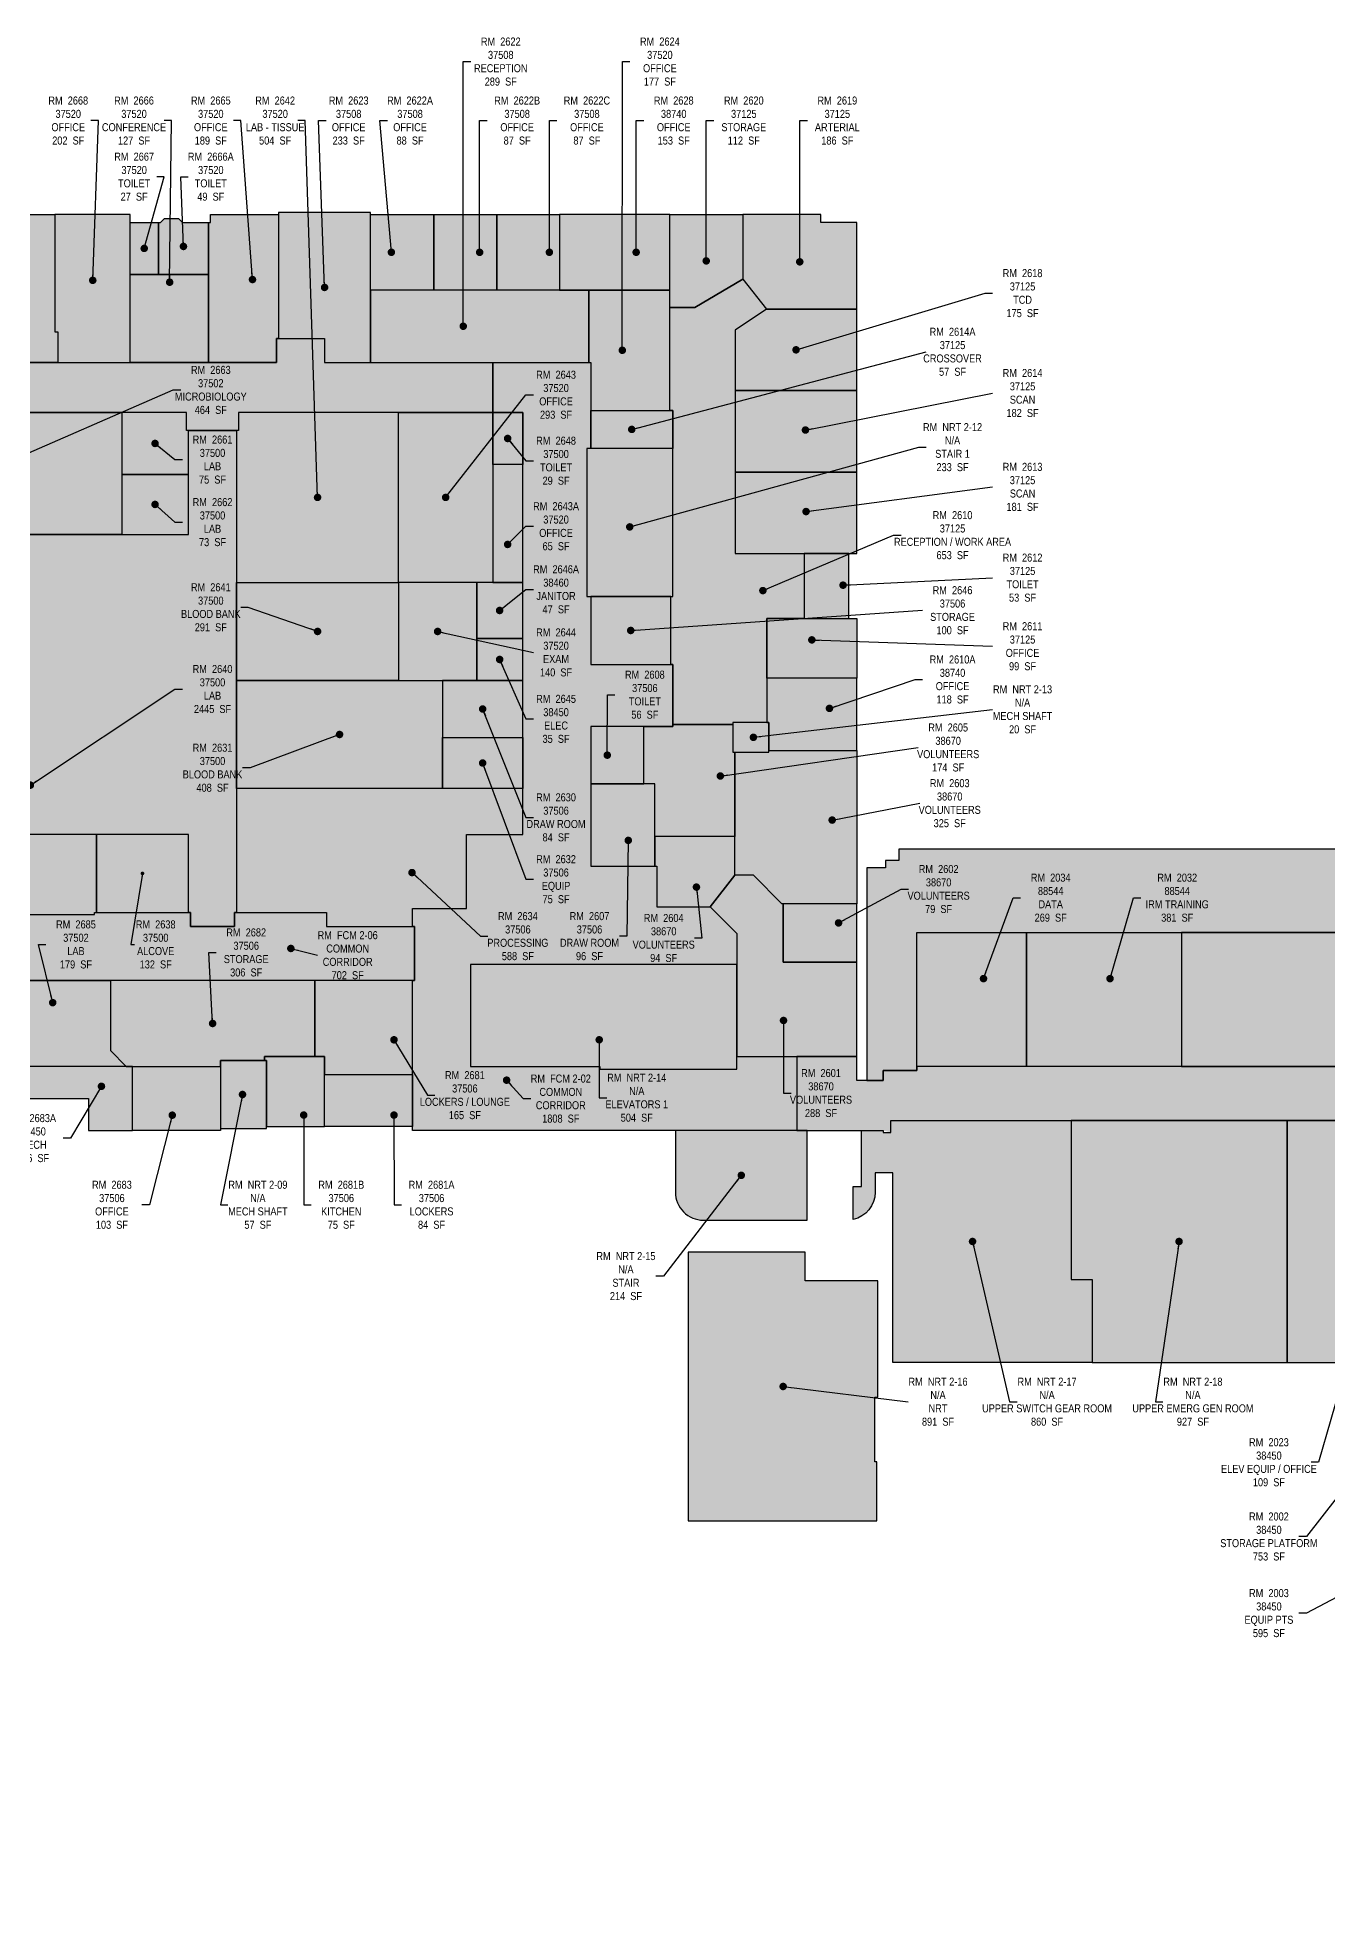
# Model space of a CAD drawing. Header units: inches. Extents: x 289 to 7656, y 1439 to 4830.
# Drawn here: x 2324 to 4419, y 1717 to 4759 of the extents above; entities that cross this region are included whole.
import ezdxf

# ---------------------------------------------------------------- set-up
doc = ezdxf.new("R2010")
doc.units = ezdxf.units.IN
doc.header["$MEASUREMENT"] = 0
for name, color, linetype in [('0-LABEL', 3, 'Continuous'), ('1-NRT', 200, 'Continuous'), ('1-NRT-PTN', 253, 'Continuous'), ('3-FCM', 190, 'Continuous'), ('3-FCM-PTN', 9, 'Continuous'), ('4-OCC', 6, 'Continuous'), ('4-OCC-PTN', 95, 'Continuous')]:
    doc.layers.add(name, color=color, linetype=linetype)
doc.styles.add('ArialN', font='ARIALN.TTF')
doc.dimstyles.new('AB-195', dxfattribs={"dimscale": 195, "dimtxt": 0.070312, "dimasz": 0.0625, "dimexe": 0.0625, "dimexo": 0.125, "dimgap": 0.25, "dimtad": 0, "dimdec": 4, "dimrnd": 0.0625, "dimzin": 0, "dimdsep": 46, "dimlunit": 4, "dimtxsty": 'ArialN', "dimblk": 'ARCHTICK', "dimcen": 0.0625, "dimclrd": 256, "dimclre": 256, "dimclrt": 256, "dimadec": 0, "dimazin": 0, "dimtfac": 1, "dimtdec": 4, "dimtofl": 0, "dimtmove": 2, "dimatfit": 3, "dimldrblk": 'DOT', "dimfxl": 0, "dimfrac": 2, "dimtolj": 1, "dimtzin": 0, "dimlwd": -1, "dimlwe": -1, "dimarcsym": 0})

# ---------------------------------------------------------------- blocks, each defined once
blk = doc.blocks.new('_ArchTick')
at = {"const_width": 0.15}
blk.add_lwpolyline([(-0.5, -0.5), (0.5, 0.5)], dxfattribs=at)
blk = doc.blocks.new('_Dot')
at = {"lineweight": -2}
blk.add_line((-0.5, 0), (-1, 0), dxfattribs=at)
at = {"const_width": 0.5}
blk.add_lwpolyline([(-0.25, 0, 1), (0.25, 0, 1)], format="xyb", close=True, dxfattribs=at)

msp = doc.modelspace()

# ---------------------------------------------------------------- hatches: boundary and pattern name
at = {"layer": '1-NRT-PTN'}
for points in [[(6638.3, 4072), (6638.3, 4328.7), (7242.8, 4328.7), (7242.8, 4072), (7480, 4072), (7480, 4410), (7610, 4410, 0.414203), (7655.5, 4455.5), (7655.5, 4634.2, 1.066903), (7555.2, 4627.7), (7480, 4627.7), (7480, 4683), (4646, 4683), (4646, 4627.7), (4570.8, 4627.7, 1.06688), (4470.5, 4634.3), (4470.5, 4455.5, 0.414214), (4516, 4410), (4646, 4410), (4646, 4325.5), (4954.8, 4325.5), (5565.8, 4325.5), (5565.8, 4124), (5487.8, 4124), (5487.8, 4072), (4954.8, 4072), (4954.8, 4325.5), (4646, 4325.5), (4646, 3431.7), (4600, 3431.7), (4600, 3440.5), (3723, 3440.5), (3723, 3422), (3701, 3422), (3701, 3410), (3671, 3410), (3671, 3087.2), (3671, 3064.7), (3697.5, 3064.7), (3697.5, 3080.7), (3752.3, 3080.7), (3752.3, 3305), (4182, 3305), (5552.8, 3305), (5552.8, 3165.2), (5546.3, 3165.2), (5546.3, 3080.7), (5552.8, 3080.7), (5923.3, 3080.7), (5923.3, 3201), (6105.2, 3201), (6105.2, 3068.7), (6209.3, 3068.7), (6209.3, 3305), (6524.5, 3305), (6524.5, 2996.2), (6209.3, 2996.2), (4960.2, 2996.2), (4960.2, 2681), (4610.3, 2681), (4610.3, 2759), (4610.3, 2812.6), (4610.3, 2866.2), (4480.3, 2866.2), (4480.3, 2999.5), (4353.5, 2999.5), (4353.5, 2606.2), (4473.8, 2606.2), (4473.8, 2547.7), (4639.5, 2547.7), (4639.5, 2070), (4766.3, 2070), (4766.3, 2330), (5279.8, 2330), (5279.8, 2070), (4766.3, 2070), (4639.5, 2070), (4639.5, 2031), (4646, 2031), (4646, 1992), (4516, 1992, 0.414214), (4470.5, 1946.5), (4470.5, 1767.7, 1.066919), (4570.8, 1774.2), (4646, 1774.2), (4646, 1719), (5858.3, 1719), (5858.3, 2070), (5858.3, 2330), (6475.8, 2330), (6475.8, 2070), (5858.3, 2070), (5858.3, 1719), (7480, 1719), (7480, 1774.2), (7555.2, 1774.2, 1.066919), (7655.5, 1767.7), (7655.5, 1946.5, 0.414214), (7610, 1992), (7480, 1992), (7480, 2690.7), (7307.8, 2690.7), (6534.3, 2690.7), (6534.3, 2957.2), (7307.8, 2957.2), (7307.8, 2690.7), (7480, 2690.7), (7480, 4072), (7242.8, 4072)], [(3355.8, 4091.5), (3216, 4091.5), (3216, 3851), (3355.8, 3851)], [(3453.3, 3646.2), (3453.3, 3598), (3511.8, 3598), (3511.8, 3646.2)], [(3453.3, 3253), (3027.5, 3253), (3027.5, 3087.2), (3237.3, 3087.2), (3237.3, 3082.8), (3459.7, 3082.8), (3459.7, 3253)], [(2621.3, 3097), (2621.3, 2986.5), (2696, 2986.5), (2696, 3097)], [(4002.5, 2999.5), (3710, 2999.5), (3710, 2980), (3697.5, 2980), (3697.5, 2983.2), (3662.5, 2983.2), (3662.5, 2914.5), (3662.5, 2892), (3648.5, 2892), (3648.5, 2838.5, 0.353866), (3684.5, 2883), (3684.5, 2914.5), (3713.3, 2914.5), (3713.3, 2606.2), (4036.6, 2606.2), (4036.6, 2741.1), (4002.5, 2741.1)], [(4353.5, 2999.5), (4002.5, 2999.5), (4002.5, 2741.1), (4036.6, 2741.1), (4036.6, 2606.2), (4353.5, 2606.2)], [(3571, 2739), (3571, 2785.5), (3381, 2785.5), (3381, 2349), (3687, 2349), (3687, 2445), (3684, 2445), (3684, 2550), (3689, 2550), (3689, 2739)]]:
    msp.add_hatch(color=256, dxfattribs=at).paths.add_polyline_path(points)
h = msp.add_hatch(color=256, dxfattribs=at)
edge = h.paths.add_edge_path()
edge.add_line((3405.5, 2837.5), (3574, 2837.5))
edge.add_line((3574, 2837.5), (3574, 2898.5))
edge.add_line((3574, 2898.5), (3574, 2911))
edge.add_line((3574, 2911), (3574, 2983.2))
edge.add_line((3574, 2983.2), (3360, 2983.2))
edge.add_line((3360, 2983.2), (3360, 2976.7))
edge.add_line((3360, 2976.7), (3360, 2913))
edge.add_line((3360, 2913), (3360, 2883))
edge.add_arc((3405.5, 2883), 45.5, 179.9999, 270)
at = {"layer": '3-FCM-PTN'}
for points in [[(3063.3, 4231.2), (3063.3, 4150), (2650.5, 4150), (2650.5, 4120.7), (2566, 4120.7), (2566, 4150), (1977.8, 4150), (1974.5, 4150), (1974.5, 4198.7), (1974.5, 4211.7), (1974.5, 4231.2), (2712.3, 4231.2), (2712.3, 4270.2), (2790.3, 4270.2), (2790.3, 4231.2)], [(3063.3, 4150), (3063.3, 4231.2), (3222.5, 4231.2), (3222.5, 4091.5), (3216, 4091.5), (3216, 3851), (3222.5, 3851), (3222.5, 3740.5), (3355.8, 3740.5), (3355.8, 3639.7), (3222.8, 3639.7), (3222.8, 3412.8), (3329.8, 3412.8), (3329.8, 3346.8), (3416.3, 3346.8), (3459.7, 3303.3), (3459.7, 3253), (3027.5, 3253), (3027.5, 3087.2), (3237.3, 3087.2), (3237.3, 3082.8), (3459.7, 3082.8), (3459.7, 3103.5), (3557.2, 3103.5), (3557.2, 2983.2), (2933.3, 2983.2), (2933.3, 3227), (2936.5, 3227), (2936.5, 3314.7), (2933.3, 3314.7), (2933.3, 3344), (3021, 3344), (3021, 3464.2), (3112, 3464.2), (3112, 4150)], [(2936.5, 3314.7), (2936.5, 3227), (2296.3, 3227), (2296.3, 3214), (2257.3, 3214), (2257.3, 3227), (1968, 3227), (1968, 3337.5), (2107.8, 3337.5), (2107.8, 3334.2), (2416.5, 3334.2), (2416.5, 3337.5), (2572.5, 3337.5), (2572.5, 3314.7), (2644, 3314.7), (2644, 3337.5), (2793.5, 3337.5), (2793.5, 3314.7)], [(3752.3, 3087.2), (3752.3, 3080.7), (3697.5, 3080.7), (3697.5, 3064.7), (3654.8, 3064.7), (3654.8, 3103.5), (3557.2, 3103.5), (3557.2, 2983.2), (3574, 2983.2), (3654.8, 2983.2), (3697.5, 2983.2), (3710, 2980), (3710, 2999.5), (4480.3, 2999.5), (4480.3, 2989.7), (4960.2, 2989.7), (4960.2, 2996.2), (5894, 2996.2), (5894, 3080.7), (5890.8, 3080.7), (5546.3, 3080.7), (5546.3, 3087.2)]]:
    msp.add_hatch(color=256, dxfattribs=at).paths.add_polyline_path(points)
at = {"layer": '4-OCC-PTN'}
for color, points in [(11, [(2352.4, 4471.7), (2352.4, 4281.2), (2357.3, 4281.2), (2357.3, 4231.2), (2244.3, 4231.2), (2244.3, 4263.7), (2247.5, 4263.7), (2247.5, 4325.5), (2224.8, 4325.5), (2224.8, 4471.7), (2352.4, 4471.7)]), (11, [(2474.3, 4231.2), (2474.3, 4471.7), (2352.4, 4471.7), (2352.4, 4281.2), (2357.3, 4281.2), (2357.3, 4231.2)]), (11, [(2601.8, 4458.7), (2605, 4458.7), (2605, 4471.7), (2712.3, 4471.7), (2715.5, 4471.7), (2715.5, 4270.2), (2712.3, 4270.2), (2712.3, 4231.2), (2601.8, 4231.2)]), (37, [(2865, 4231.2), (2865, 4475), (2715.5, 4475), (2715.5, 4270.2), (2790.3, 4270.2), (2790.3, 4231.2)]), (37, [(2967.5, 4471.7), (2967.5, 4348.7), (2865, 4348.7), (2865, 4471.7)]), (37, [(2967.5, 4471.7), (3069.8, 4471.7), (3069.8, 4348.7), (2967.5, 4348.7)]), (37, [(3172, 4471.7), (3172, 4348.7), (3069.8, 4348.7), (3069.8, 4471.7)]), (15, [(3350.9, 4351.5), (3350.9, 4471.7), (3172, 4471.7), (3172, 4348.7), (3350.9, 4348.7)]), (24, [(3391.8, 4320.7), (3350.9, 4320.7), (3350.9, 4471.7), (3469.3, 4471.7), (3469.3, 4366.7)]), (24, [(3654.8, 4317.7), (3654.8, 4458.7), (3596.3, 4458.7), (3596.3, 4471.7), (3469.3, 4471.7), (3469.3, 4366.7), (3508.2, 4317.7)]), (11, [(2520.5, 4458.7), (2520.5, 4374.2), (2474.3, 4374.2), (2474.3, 4458.7)]), (11, [(2520.5, 4458.7), (2523.8, 4458.7), (2530.3, 4465.2), (2553, 4465.2), (2559.5, 4458.7), (2566, 4458.7), (2598.5, 4458.7), (2601.8, 4458.7), (2601.8, 4374.2), (2520.5, 4374.2)]), (11, [(2601.8, 4374.2), (2601.8, 4231.2), (2474.3, 4231.2), (2474.3, 4374.2)]), (24, [(3457.3, 3920.7), (3569.1, 3920.7), (3569.1, 3815.2), (3508.5, 3815.2), (3508.5, 3646.2), (3453.3, 3646.2), (3453.3, 3643), (3355.8, 3643), (3355.8, 3740.5), (3352.5, 3740.5), (3352.5, 3851), (3355.8, 3851), (3355.8, 3920.7), (3355.8, 4091.5), (3355.8, 4153.2), (3350.9, 4153.2), (3350.9, 4320.7), (3391.8, 4320.7), (3469.3, 4366.7), (3508.2, 4317.7), (3457.3, 4283.7)]), (37, [(3219.3, 4231.2), (3219.3, 4348.7), (2865, 4348.7), (2865, 4231.2)]), (11, [(3222.5, 4153.2), (3350.9, 4153.2), (3350.9, 4348.7), (3219.3, 4348.7), (3219.3, 4231.2), (3222.5, 4231.2)]), (24, [(3508.2, 4317.7), (3457.3, 4283.7), (3457.3, 4185.7), (3654.8, 4185.7), (3654.8, 4317.7)]), (24, [(3457.3, 4052.7), (3654.8, 4052.7), (3654.8, 4185.7), (3457.3, 4185.7)]), (32, [(2124, 4150), (2460.8, 4150), (2460.8, 3951.7), (2124, 3951.7)]), (181, [(2460.8, 4049.2), (2569.2, 4049.2), (2569.2, 4120.7), (2566, 4120.7), (2566, 4150), (2460.8, 4150)]), (11, [(2910.5, 3873.7), (2910.5, 4150), (2650.5, 4150), (2650.5, 4120.7), (2647.3, 4120.7), (2647.3, 3873.7)]), (11, [(2910.5, 4150), (3063.3, 4150), (3063.3, 3873.7), (3037.3, 3873.7), (2910.5, 3873.7)]), (181, [(3063.3, 4150), (3112, 4150), (3112, 4065.5), (3063.3, 4065.5)]), (24, [(3222.5, 4153.2), (3355.8, 4153.2), (3355.8, 4091.5), (3222.5, 4091.5)]), (181, [(2569.3, 3464.2), (2263.8, 3464.2), (2263.8, 3461), (1977.8, 3461), (1977.8, 3948.5), (1977.8, 3951.7), (2566, 3951.7), (2569.2, 3951.7), (2569.2, 4120.7), (2644, 4120.7), (2647.3, 4120.7), (2647.3, 3337.5), (2644, 3337.5), (2644, 3314.7), (2572.5, 3314.7), (2572.5, 3337.5), (2569.3, 3337.5)]), (181, [(2460.8, 4049.2), (2460.8, 3951.7), (2569.2, 3951.7), (2569.2, 4049.2)]), (11, [(3063.3, 4065.5), (3063.3, 3873.7), (3112, 3873.7), (3112, 4065.5)]), (24, [(3457.3, 3920.7), (3654.8, 3920.7), (3654.8, 4052.7), (3457.3, 4052.7)]), (24, [(3569.1, 3854.5), (3569.1, 3818.5), (3569.1, 3815.2), (3641.8, 3815.2), (3641.8, 3920.7), (3569.1, 3920.7)]), (181, [(2910.5, 3714.5), (2647.3, 3714.5), (2647.3, 3873.7), (2910.5, 3873.7)]), (11, [(2910.5, 3714.5), (3037.3, 3714.5), (3037.3, 3873.7), (2910.5, 3873.7)]), (201, [(3112, 3873.7), (3037.3, 3873.7), (3037.3, 3782.7), (3112, 3782.7)]), (36, [(3352.5, 3851), (3222.5, 3851), (3222.5, 3740.5), (3352.5, 3740.5)]), (24, [(3641.8, 3815.2), (3654.8, 3815.2), (3654.8, 3718.2), (3511.8, 3718.2), (3508.5, 3718.2), (3508.5, 3815.2)]), (55, [(3112, 3782.7), (3037.3, 3782.7), (3037.3, 3714.5), (3112, 3714.5)]), (181, [(2982, 3539), (2647.3, 3539), (2647.3, 3714.5), (2982, 3714.5)]), (36, [(2982, 3711.2), (2982, 3624.9), (2982, 3621.6), (3112, 3621.6), (3112, 3714.5), (3037.3, 3714.5), (2982, 3714.5)]), (15, [(3511.8, 3646.2), (3511.8, 3600.7), (3654.8, 3600.7), (3654.8, 3718.2), (3508.5, 3718.2), (3508.5, 3646.2)]), (36, [(3051.8, 3539), (2982, 3539), (2982, 3621.6), (3112, 3621.6), (3112, 3539)]), (36, [(3222.8, 3546.5), (3309, 3546.5), (3309, 3639.7), (3222.8, 3639.7)]), (63, [(3449.3, 3461), (3326.5, 3461), (3326.5, 3546.5), (3309, 3546.5), (3309, 3639.7), (3355.8, 3639.7), (3355.8, 3643), (3453.3, 3643), (3453.3, 3598), (3456.5, 3598), (3456.5, 3461)]), (63, [(3533.1, 3351.7), (3486.6, 3398.3), (3456.5, 3398.3), (3456.5, 3401.5), (3456.5, 3461), (3456.5, 3598), (3511.8, 3598), (3511.8, 3600.7), (3654.8, 3600.7), (3654.8, 3351.7)]), (36, [(2647.3, 3539), (2647.3, 3337.5), (2793.5, 3337.5), (2793.5, 3314.7), (2933.3, 3314.7), (2933.3, 3344), (3021, 3344), (3021, 3464.2), (3112, 3464.2), (3112, 3539)]), (36, [(3326.5, 3412.8), (3326.5, 3546.5), (3222.8, 3546.5), (3222.8, 3412.8)]), (181, [(2419.8, 3337.5), (2419.8, 3464.2), (2263.8, 3464.2), (2263.8, 3461), (2104.5, 3461), (2104.5, 3337.5), (2107.8, 3337.5), (2107.8, 3334.2), (2416.5, 3334.2), (2416.5, 3337.5)]), (181, [(2569.3, 3396), (2569.3, 3464.2), (2419.8, 3464.2), (2419.8, 3337.5), (2569.3, 3337.5)]), (63, [(3326.5, 3461), (3326.5, 3412.8), (3329.8, 3412.8), (3329.8, 3346.8), (3416.3, 3346.8), (3456.5, 3398.3), (3456.5, 3461)]), (63, [(3416.3, 3346.8), (3459.7, 3303.3), (3459.7, 3103.5), (3654.8, 3103.5), (3654.8, 3256.7), (3535, 3256.7), (3535, 3351.7), (3533.1, 3351.7), (3486.6, 3398.3), (3456.5, 3398.3)]), (63, [(3535, 3351.7), (3535, 3260), (3535, 3256.7), (3654.8, 3256.7), (3654.8, 3351.7)]), (61, [(3752.3, 3305), (3930.2, 3305), (3930.2, 3087.2), (3752.3, 3087.2)]), (61, [(3930.2, 3305), (4182, 3305), (4182, 3087.2), (3930.2, 3087.2)]), (61, [(4182, 3305), (4182, 3087.2), (4659, 3087.2), (4659, 3305)]), (32, [(2442.5, 3227), (2442.5, 3113), (2468.2, 3087.2), (2257.3, 3087.2), (2257.3, 3214), (2296.3, 3214), (2296.3, 3227)]), (36, [(2442.5, 3227), (2442.5, 3113), (2468.2, 3087.2), (2474, 3087.2), (2478.3, 3087.2), (2621.3, 3087.2), (2621.3, 3097), (2692.8, 3097), (2692.8, 3100.2), (2692.8, 3103.5), (2771, 3103.5), (2774.3, 3103.5), (2774.3, 3227)]), (36, [(2774.3, 3227), (2774.3, 3103.5), (2790.3, 3103.5), (2790.3, 3074.2), (2933.3, 3074.2), (2933.3, 3227)]), (36, [(2692.8, 3103.5), (2692.8, 3097), (2696, 3097), (2696, 2989.7), (2790.3, 2989.7), (2790.3, 3103.5)]), (55, [(2257.3, 3087.2), (2257.3, 3035.2), (2406.8, 3035.2), (2406.8, 2983.2), (2478.3, 2983.2), (2478.3, 3087.2)]), (36, [(2478.3, 3087.2), (2621.3, 3087.2), (2621.3, 2983.2), (2478.3, 2983.2)]), (36, [(2826.8, 3074.2), (2933.3, 3074.2), (2933.3, 2989.7), (2790.3, 2989.7), (2790.3, 3074.2)])]:
    msp.add_hatch(color=color, dxfattribs=at).paths.add_polyline_path(points)

# ---------------------------------------------------------------- linework, layer by layer
at = {"layer": '1-NRT'}
for points in [[(3355.8, 4091.5), (3216, 4091.5), (3216, 3851), (3355.8, 3851)], [(3453.3, 3646.2), (3453.3, 3598), (3511.8, 3598), (3511.8, 3646.2)], [(3453.3, 3253), (3027.5, 3253), (3027.5, 3087.2), (3237.3, 3087.2), (3237.3, 3082.8), (3459.7, 3082.8), (3459.7, 3253)], [(2621.3, 3097), (2621.3, 2986.5), (2696, 2986.5), (2696, 3097)], [(4036.6, 2606.2), (4353.5, 2606.2), (4353.5, 2999.5), (4002.5, 2999.5), (4002.5, 2741.1), (4036.6, 2741.1)], [(3571, 2739), (3571, 2785.5), (3381, 2785.5), (3381, 2349), (3687, 2349), (3687, 2445), (3684, 2445), (3684, 2550), (3689, 2550), (3689, 2739)]]:
    msp.add_lwpolyline(points, close=True, dxfattribs=at)
for points in [[(4600, 3440.5), (3723, 3440.5), (3723, 3422), (3701, 3422), (3701, 3410), (3671, 3410), (3671, 3087.2), (3671, 3064.7), (3697.5, 3064.7), (3697.5, 3080.7), (3752.3, 3080.7), (3752.3, 3305), (4182, 3305), (4182, 3305), (5552.8, 3305)], [(4480.3, 2999.5), (4353.5, 2999.5), (4353.5, 2999.5), (4353.5, 2606.2), (4473.8, 2606.2)]]:
    msp.add_lwpolyline(points, dxfattribs=at)
for points in [[(3405.5, 2837.5), (3574, 2837.5), (3574, 2898.5), (3574, 2911), (3574, 2983.2), (3360, 2983.2), (3360, 2976.7), (3360, 2976.7), (3360, 2913), (3360, 2913), (3360, 2883, 0.414214)], [(3648.5, 2838.5), (3648.5, 2892), (3662.5, 2892), (3662.5, 2914.5), (3662.5, 2983.2), (3697.5, 2983.2), (3697.5, 2980), (3710, 2980), (3710, 2999.5), (4002.5, 2999.5), (4002.5, 2741.1), (4036.6, 2741.1), (4036.6, 2606.2), (3713.3, 2606.2), (3713.3, 2914.5), (3684.5, 2914.5), (3684.5, 2883, -0.353866)]]:
    msp.add_lwpolyline(points, format="xyb", close=True, dxfattribs=at)
at = {"layer": '3-FCM'}
for points in [[(3063.3, 4231.2), (3063.3, 4150), (2650.5, 4150), (2650.5, 4120.7), (2566, 4120.7), (2566, 4150), (1977.8, 4150), (1974.5, 4150), (1974.5, 4198.7), (1974.5, 4211.7), (1974.5, 4231.2), (2712.3, 4231.2), (2712.3, 4270.2), (2790.3, 4270.2), (2790.3, 4231.2)], [(3063.3, 4150), (3063.3, 4231.2), (3222.5, 4231.2), (3222.5, 4091.5), (3216, 4091.5), (3216, 3851), (3222.5, 3851), (3222.5, 3740.5), (3355.8, 3740.5), (3355.8, 3639.7), (3222.8, 3639.7), (3222.8, 3412.8), (3329.8, 3412.8), (3329.8, 3346.8), (3416.3, 3346.8), (3459.7, 3303.3), (3459.7, 3253), (3027.5, 3253), (3027.5, 3087.2), (3237.3, 3087.2), (3237.3, 3082.8), (3459.7, 3082.8), (3459.7, 3103.5), (3557.2, 3103.5), (3557.2, 2983.2), (2933.3, 2983.2), (2933.3, 3227), (2936.5, 3227), (2936.5, 3314.7), (2933.3, 3314.7), (2933.3, 3344), (3021, 3344), (3021, 3464.2), (3112, 3464.2), (3112, 4150), (3063.3, 4150)], [(2936.5, 3314.7), (2936.5, 3227), (2296.3, 3227), (2296.3, 3214), (2257.3, 3214), (2257.3, 3227), (1968, 3227), (1968, 3337.5), (2107.8, 3337.5), (2107.8, 3334.2), (2416.5, 3334.2), (2416.5, 3337.5), (2572.5, 3337.5), (2572.5, 3314.7), (2644, 3314.7), (2644, 3337.5), (2793.5, 3337.5), (2793.5, 3314.7)], [(5894, 3080.7), (5890.8, 3080.7), (5546.3, 3080.7), (5546.3, 3087.2), (3752.3, 3087.2), (3752.3, 3080.7), (3697.5, 3080.7), (3697.5, 3064.7), (3654.8, 3064.7), (3654.8, 3103.5), (3557.2, 3103.5), (3557.2, 2983.2), (3574, 2983.2), (3654.8, 2983.2), (3697.5, 2983.2), (3697.5, 2980), (3710, 2980), (3710, 2999.5), (4480.3, 2999.5), (4480.3, 2989.7), (4960.2, 2989.7), (4960.2, 2996.2), (5894, 2996.2), (5894, 3080.7)]]:
    msp.add_lwpolyline(points, close=True, dxfattribs=at)
at = {"layer": '4-OCC'}
for points in [[(2352.4, 4471.7), (2352.4, 4281.2), (2357.3, 4281.2), (2357.3, 4231.2), (2244.3, 4231.2), (2244.3, 4263.7), (2247.5, 4263.7), (2247.5, 4325.5), (2224.8, 4325.5), (2224.8, 4471.7), (2352.4, 4471.7)], [(2474.3, 4231.2), (2474.3, 4471.7), (2352.4, 4471.7), (2352.4, 4281.2), (2357.3, 4281.2), (2357.3, 4231.2)], [(2601.8, 4458.7), (2605, 4458.7), (2605, 4471.7), (2712.3, 4471.7), (2715.5, 4471.7), (2715.5, 4270.2), (2712.3, 4270.2), (2712.3, 4231.2), (2601.8, 4231.2)], [(2865, 4231.2), (2865, 4475), (2715.5, 4475), (2715.5, 4270.2), (2790.3, 4270.2), (2790.3, 4231.2)], [(2967.5, 4471.7), (2967.5, 4348.7), (2865, 4348.7), (2865, 4471.7)], [(2967.5, 4471.7), (3069.8, 4471.7), (3069.8, 4348.7), (2967.5, 4348.7)], [(3172, 4471.7), (3172, 4348.7), (3069.8, 4348.7), (3069.8, 4471.7)], [(3350.9, 4351.5), (3350.9, 4471.7), (3172, 4471.7), (3172, 4348.7), (3350.9, 4348.7)], [(3391.8, 4320.7), (3350.9, 4320.7), (3350.9, 4471.7), (3469.3, 4471.7), (3469.3, 4366.7), (3391.8, 4320.7)], [(3654.8, 4317.7), (3654.8, 4458.7), (3596.3, 4458.7), (3596.3, 4471.7), (3469.3, 4471.7), (3469.3, 4366.7), (3508.2, 4317.7)], [(2520.5, 4458.7), (2520.5, 4374.2), (2474.3, 4374.2), (2474.3, 4458.7)], [(2520.5, 4458.7), (2523.8, 4458.7), (2530.3, 4465.2), (2553, 4465.2), (2559.5, 4458.7), (2566, 4458.7), (2598.5, 4458.7), (2601.8, 4458.7), (2601.8, 4374.2), (2520.5, 4374.2)], [(2601.8, 4374.2), (2601.8, 4231.2), (2474.3, 4231.2), (2474.3, 4374.2)], [(3457.3, 3920.7), (3569.1, 3920.7), (3569.1, 3815.2), (3508.5, 3815.2), (3508.5, 3646.2), (3453.3, 3646.2), (3453.3, 3643), (3355.8, 3643), (3355.8, 3740.5), (3352.5, 3740.5), (3352.5, 3851), (3355.8, 3851), (3355.8, 3920.7), (3355.8, 4091.5), (3355.8, 4091.5), (3355.8, 4153.2), (3350.9, 4153.2), (3350.9, 4320.7), (3391.8, 4320.7), (3469.3, 4366.7), (3508.2, 4317.7), (3457.3, 4283.7), (3457.3, 3920.7)], [(3219.3, 4231.2), (3219.3, 4348.7), (2865, 4348.7), (2865, 4231.2)], [(3222.5, 4153.2), (3350.9, 4153.2), (3350.9, 4348.7), (3219.3, 4348.7), (3219.3, 4231.2), (3222.5, 4231.2)], [(2124, 4150), (2460.8, 4150), (2460.8, 3951.7), (2124, 3951.7)], [(2460.8, 4049.2), (2569.2, 4049.2), (2569.2, 4120.7), (2566, 4120.7), (2566, 4150), (2460.8, 4150)], [(2910.5, 4150), (3063.3, 4150), (3063.3, 3873.7), (3037.3, 3873.7), (3037.3, 3873.7), (2910.5, 3873.7)], [(3222.5, 4153.2), (3355.8, 4153.2), (3355.8, 4091.5), (3222.5, 4091.5)], [(2569.3, 3464.2), (2263.8, 3464.2), (2263.8, 3461), (1977.8, 3461), (1977.8, 3948.5), (1977.8, 3951.7), (2566, 3951.7), (2569.2, 3951.7), (2569.2, 4120.7), (2644, 4120.7), (2647.3, 4120.7), (2647.3, 3337.5), (2644, 3337.5), (2644, 3314.7), (2572.5, 3314.7), (2572.5, 3337.5), (2569.3, 3337.5), (2569.3, 3464.2)], [(2460.8, 4049.2), (2460.8, 3951.7), (2569.2, 3951.7), (2569.2, 4049.2)], [(3063.3, 4065.5), (3063.3, 3873.7), (3063.3, 3873.7), (3112, 3873.7), (3112, 4065.5)], [(3569.1, 3854.5), (3569.1, 3818.5), (3569.1, 3815.2), (3641.8, 3815.2), (3641.8, 3920.7), (3569.1, 3920.7)], [(2910.5, 3714.5), (2647.3, 3714.5), (2647.3, 3873.7), (2910.5, 3873.7)], [(3112, 3873.7), (3037.3, 3873.7), (3037.3, 3782.7), (3112, 3782.7)], [(3352.5, 3851), (3222.5, 3851), (3222.5, 3740.5), (3352.5, 3740.5)], [(3641.8, 3815.2), (3654.8, 3815.2), (3654.8, 3718.2), (3511.8, 3718.2), (3508.5, 3718.2), (3508.5, 3815.2)], [(3112, 3782.7), (3037.3, 3782.7), (3037.3, 3714.5), (3112, 3714.5)], [(2982, 3539), (2647.3, 3539), (2647.3, 3714.5), (2982, 3714.5)], [(2982, 3711.2), (2982, 3624.9), (2982, 3621.6), (3112, 3621.6), (3112, 3714.5), (3037.3, 3714.5), (3037.3, 3714.5), (2982, 3714.5)], [(3511.8, 3646.2), (3511.8, 3600.7), (3511.8, 3600.7), (3654.8, 3600.7), (3654.8, 3718.2), (3508.5, 3718.2), (3508.5, 3646.2), (3508.5, 3646.2)], [(3051.8, 3539), (2982, 3539), (2982, 3621.6), (3112, 3621.6), (3112, 3539)], [(3222.8, 3546.5), (3309, 3546.5), (3309, 3639.7), (3222.8, 3639.7)], [(3449.3, 3461), (3326.5, 3461), (3326.5, 3546.5), (3309, 3546.5), (3309, 3639.7), (3355.8, 3639.7), (3355.8, 3643), (3453.3, 3643), (3453.3, 3598), (3456.5, 3598), (3456.5, 3461)], [(2647.3, 3539), (2647.3, 3337.5), (2793.5, 3337.5), (2793.5, 3314.7), (2933.3, 3314.7), (2933.3, 3344), (3021, 3344), (3021, 3464.2), (3112, 3464.2), (3112, 3539)], [(3326.5, 3412.8), (3326.5, 3546.5), (3222.8, 3546.5), (3222.8, 3412.8)], [(2419.8, 3337.5), (2419.8, 3464.2), (2263.8, 3464.2), (2263.8, 3461), (2104.5, 3461), (2104.5, 3337.5), (2107.8, 3337.5), (2107.8, 3334.2), (2416.5, 3334.2), (2416.5, 3337.5)], [(2569.3, 3396), (2569.3, 3464.2), (2419.8, 3464.2), (2419.8, 3337.5), (2569.3, 3337.5)], [(3326.5, 3461), (3326.5, 3412.8), (3329.8, 3412.8), (3329.8, 3346.8), (3416.3, 3346.8), (3456.5, 3398.3), (3456.5, 3461)], [(3416.3, 3346.8), (3459.7, 3303.3), (3459.7, 3103.5), (3654.8, 3103.5), (3654.8, 3256.7), (3535, 3256.7), (3535, 3351.7), (3533.1, 3351.7), (3486.6, 3398.3), (3456.5, 3398.3)], [(3535, 3351.7), (3535, 3260), (3535, 3256.7), (3654.8, 3256.7), (3654.8, 3351.7)], [(3752.3, 3305), (3930.2, 3305), (3930.2, 3087.2), (3752.3, 3087.2)], [(3930.2, 3305), (4182, 3305), (4182, 3087.2), (3930.2, 3087.2)], [(4182, 3305), (4182, 3087.2), (4659, 3087.2), (4659, 3305), (4182, 3305)], [(2442.5, 3227), (2442.5, 3113), (2468.2, 3087.2), (2257.3, 3087.2), (2257.3, 3214), (2296.3, 3214), (2296.3, 3227)], [(2442.5, 3227), (2442.5, 3113), (2468.2, 3087.2), (2474, 3087.2), (2478.3, 3087.2), (2621.3, 3087.2), (2621.3, 3097), (2692.8, 3097), (2692.8, 3100.2), (2692.8, 3103.5), (2771, 3103.5), (2774.3, 3103.5), (2774.3, 3227)], [(2774.3, 3227), (2774.3, 3103.5), (2790.3, 3103.5), (2790.3, 3074.2), (2933.3, 3074.2), (2933.3, 3227)], [(2692.8, 3103.5), (2692.8, 3097), (2696, 3097), (2696, 2989.7), (2790.3, 2989.7), (2790.3, 3103.5)], [(2257.3, 3087.2), (2257.3, 3035.2), (2406.8, 3035.2), (2406.8, 2983.2), (2478.3, 2983.2), (2478.3, 3087.2)], [(2478.3, 3087.2), (2621.3, 3087.2), (2621.3, 2983.2), (2478.3, 2983.2)], [(2826.8, 3074.2), (2933.3, 3074.2), (2933.3, 2989.7), (2790.3, 2989.7), (2790.3, 3074.2)]]:
    msp.add_lwpolyline(points, close=True, dxfattribs=at)
for points in [[(3508.2, 4317.7), (3457.3, 4283.7), (3457.3, 4185.7), (3654.8, 4185.7), (3654.8, 4317.7), (3508.2, 4317.7)], [(3457.3, 4052.7), (3654.8, 4052.7), (3654.8, 4185.7), (3457.3, 4185.7), (3457.3, 4052.7)], [(2910.5, 3873.7), (2910.5, 4150), (2650.5, 4150), (2650.5, 4120.7), (2647.3, 4120.7), (2647.3, 3873.7), (2910.5, 3873.7)], [(3063.3, 4150), (3112, 4150), (3112, 4065.5), (3063.3, 4065.5), (3063.3, 4150)], [(3457.3, 3920.7), (3654.8, 3920.7), (3654.8, 4052.7), (3457.3, 4052.7), (3457.3, 3920.7)], [(2910.5, 3714.5), (3037.3, 3714.5), (3037.3, 3873.7), (2910.5, 3873.7), (2910.5, 3714.5)], [(3533.1, 3351.7), (3486.6, 3398.3), (3456.5, 3398.3), (3456.5, 3401.5), (3456.5, 3461), (3456.5, 3598), (3511.8, 3598), (3511.8, 3600.7), (3654.8, 3600.7), (3654.8, 3351.7), (3533.1, 3351.7)]]:
    msp.add_lwpolyline(points, dxfattribs=at)

# ---------------------------------------------------------------- texts
at = {"layer": '0-LABEL', "char_height": 13, "attachment_point": 5, "style": 'ArialN'}
for s, insert in [('RM  2622\\P37508\\PRECEPTION\\P289  SF', (3076.4, 4720)), ('RM  2624\\P37520\\POFFICE\\P177  SF', (3334.8, 4720)), ('RM  2668\\P37520\\POFFICE\\P202  SF', (2374, 4624.2)), ('RM  2666\\P37520\\PCONFERENCE\\P127  SF', (2480.8, 4624.2)), ('RM  2665\\P37520\\POFFICE\\P189  SF', (2605.5, 4624.2)), ('RM  2642\\P37520\\PLAB - TISSUE\\P504  SF', (2710, 4624.2)), ('RM  2623\\P37508\\POFFICE\\P233  SF', (2829.4, 4624.2)), ('RM  2622A\\P37508\\POFFICE\\P88  SF', (2929.1, 4624.2)), ('RM  2622B\\P37508\\POFFICE\\P87  SF', (3103, 4624.2)), ('RM  2622C\\P37508\\POFFICE\\P87  SF', (3216.3, 4624.2)), ('RM  2628\\P38740\\POFFICE\\P153  SF', (3357.3, 4624.2)), ('RM  2620\\P37125\\PSTORAGE\\P112  SF', (3471.1, 4624.2)), ('RM  2619\\P37125\\PARTERIAL\\P186  SF', (3623, 4624.2)), ('RM  2667\\P37520\\PTOILET\\P27  SF', (2481, 4533)), ('RM  2666A\\P37520\\PTOILET\\P49  SF', (2605.5, 4533)), ('RM  2618\\P37125\\PTCD\\P175  SF', (3923.8, 4343.8)), ('RM  2614A\\P37125\\PCROSSOVER\\P57  SF', (3810.1, 4248.5)), ('RM  2663\\P37502\\PMICROBIOLOGY\\P464  SF', (2605.5, 4186.5)), ('RM  2643\\P37520\\POFFICE\\P293  SF', (3166.2, 4178.7)), ('RM  2614\\P37125\\PSCAN\\P182  SF', (3923.8, 4181.5)), ('RM  2661\\P37500\\PLAB\\P75  SF', (2608.3, 4073.3)), ('RM  2648\\P37500\\PTOILET\\P29  SF', (3166.2, 4071.5)), ('RM  NRT 2-12\\PN/A\\PSTAIR 1\\P233  SF', (3810.1, 4093.5)), ('RM  2613\\P37125\\PSCAN\\P181  SF', (3923.8, 4029)), ('RM  2662\\P37500\\PLAB\\P73  SF', (2608.3, 3971.7)), ('RM  2643A\\P37520\\POFFICE\\P65  SF', (3166.2, 3965)), ('RM  2610\\P37125\\PRECEPTION / WORK AREA\\P653  SF', (3810.1, 3950.5)), ('RM  2646A\\P38460\\PJANITOR\\P47  SF', (3166.2, 3862.5)), ('RM  2612\\P37125\\PTOILET\\P53  SF', (3923.8, 3881.5)), ('RM  2641\\P37500\\PBLOOD BANK\\P291  SF', (2605.5, 3833.3)), ('RM  2646\\P37506\\PSTORAGE\\P100  SF', (3810.1, 3828.5)), ('RM  2611\\P37125\\POFFICE\\P99  SF', (3923.8, 3770)), ('RM  2644\\P37520\\PEXAM\\P140  SF', (3166.2, 3760)), ('RM  2610A\\P38740\\POFFICE\\P118  SF', (3810.1, 3716)), ('RM  2640\\P37500\\PLAB\\P2445  SF', (2608.3, 3700.5)), ('RM  2608\\P37506\\PTOILET\\P56  SF', (3310.4, 3691.3)), ('RM  2645\\P38450\\PELEC\\P35  SF', (3166.2, 3652)), ('RM  NRT 2-13\\PN/A\\PMECH SHAFT\\P20  SF', (3923.8, 3667.5)), ('RM  2605\\P38670\\PVOLUNTEERS\\P174  SF', (3803, 3605.5)), ('RM  2631\\P37500\\PBLOOD BANK\\P408  SF', (2608.3, 3572.6)), ('RM  2630\\P37506\\PDRAW ROOM\\P84  SF', (3166.2, 3492)), ('RM  2603\\P38670\\PVOLUNTEERS\\P325  SF', (3805.5, 3515)), ('RM  2632\\P37506\\PEQUIP\\P75  SF', (3166.2, 3391.5)), ('RM  2602\\P38670\\PVOLUNTEERS\\P79  SF', (3787.5, 3375.5)), ('RM  2034\\P88544\\PDATA\\P269  SF', (3969.5, 3361.5)), ('RM  2032\\P88544\\PIRM TRAINING\\P381  SF', (4175, 3361.5)), ('RM  2685\\P37502\\PLAB\\P179  SF', (2386.5, 3285.5)), ('RM  2638\\P37500\\PALCOVE\\P132  SF', (2516, 3285.5)), ('RM  2634\\P37506\\PPROCESSING\\P588  SF', (3104.2, 3299)), ('RM  2607\\P37506\\PDRAW ROOM\\P96  SF', (3220.5, 3299)), ('RM  2604\\P38670\\PVOLUNTEERS\\P94  SF', (3341, 3296)), ('RM  2682\\P37506\\PSTORAGE\\P306  SF', (2663, 3272.5)), ('RM  FCM 2-06\\PCOMMON\\PCORRIDOR\\P702  SF', (2827.8, 3268)), ('RM  2681\\P37506\\PLOCKERS / LOUNGE\\P165  SF', (3018.1, 3040.6)), ('RM  FCM 2-02\\PCOMMON\\PCORRIDOR\\P1808  SF', (3173.9, 3035)), ('RM  NRT 2-14\\PN/A\\PELEVATORS 1\\P504  SF', (3297.3, 3036.5)), ('RM  2601\\P38670\\PVOLUNTEERS\\P288  SF', (3596.5, 3044)), ('RM  2683A\\P38450\\PMECH\\P106  SF', (2316.9, 2970.8)), ('RM  2683\\P37506\\POFFICE\\P103  SF', (2444.9, 2862.5)), ('RM  NRT 2-09\\PN/A\\PMECH SHAFT\\P57  SF', (2682, 2862.5)), ('RM  2681B\\P37506\\PKITCHEN\\P75  SF', (2817.4, 2862.5)), ('RM  2681A\\P37506\\PLOCKERS\\P84  SF', (2964, 2862.5)), ('RM  NRT 2-15\\PN/A\\PSTAIR\\P214  SF', (3279.7, 2746.6)), ('RM  NRT 2-16\\PN/A\\PNRT\\P891  SF', (3786.5, 2542.5)), ('RM  NRT 2-17\\PN/A\\PUPPER SWITCH GEAR ROOM\\P860  SF', (3963.6, 2542.5)), ('RM  NRT 2-18\\PN/A\\PUPPER EMERG GEN ROOM\\P927  SF', (4200.5, 2542.5)), ('RM  2023\\P38450\\PELEV EQUIP / OFFICE\\P109  SF', (4323.9, 2444.1)), ('RM  2002\\P38450\\PSTORAGE PLATFORM\\P753  SF', (4323.9, 2323.5)), ('RM  2003\\P38450\\PEQUIP PTS\\P595  SF', (4323.9, 2199))]:
    msp.add_mtext(s, dxfattribs=dict(at, insert=insert))

# ---------------------------------------------------------------- leaders
at = {"layer": '0-LABEL', "annotation_type": 0, "has_hookline": 1}
for points, hookline_direction, text_width in [([(3015.5, 4290), (3015.4, 4720), (3027.6, 4720)], 0, 84.5), ([(3273.8, 4251), (3273.9, 4720), (3286.1, 4720)], 0, 62.7), ([(2413.8, 4364.6), (2422.9, 4624.2), (2410.7, 4624.2)], 1, 62.7), ([(2538.7, 4361.6), (2541.8, 4624.2), (2529.6, 4624.2)], 1, 102.7), ([(2673.2, 4365.9), (2654.4, 4624.2), (2642.3, 4624.2)], 1, 62.8), ([(2778.9, 4011.9), (2758.9, 4624.2), (2746.8, 4624.2)], 1, 93.3), ([(2790.3, 4353.1), (2780.4, 4624.2), (2792.6, 4624.2)], 0, 62.7), ([(2898.8, 4410.2), (2880.1, 4624.2), (2892.3, 4624.2)], 0, 73.4), ([(3042.1, 4410.2), (3042.1, 4624.2), (3054.2, 4624.2)], 0, 72.6), ([(3155.4, 4410.2), (3155.4, 4624.2), (3167.6, 4624.2)], 0, 73.6), ([(3296.3, 4410.2), (3296.4, 4624.2), (3308.6, 4624.2)], 0, 62.7), ([(3410.1, 4396.2), (3410.1, 4624.2), (3422.3, 4624.2)], 0, 71.3), ([(3562, 4394.7), (3562.1, 4624.2), (3574.3, 4624.2)], 0, 72.3), ([(2497.4, 4416.5), (2529.9, 4533), (2517.8, 4533)], 1, 62.7), ([(2561.1, 4419.7), (2556.6, 4533), (2568.8, 4533)], 0, 73.4), ([(3556, 4251.7), (3862.9, 4343.8), (3875.1, 4343.8)], 0, 62.7), ([(3289.1, 4122.4), (3767.4, 4248.5)], 0, 94.2), ([(2233.5, 4050.9), (2544.6, 4186.5), (2556.8, 4186.5)], 0, 115.5), ([(2986.9, 4011.9), (3117.3, 4178.7), (3129.5, 4178.7)], 0, 62.7), ([(3571.2, 4121.4), (3875.1, 4181.5)], 0, 62.7), ([(3087.6, 4107.7), (3117.3, 4071.5), (3129.5, 4071.5)], 0, 62.7), ([(2515, 4099.6), (2547.3, 4073.3), (2559.5, 4073.3)], 0, 60.7), ([(3285.9, 3964), (3755.2, 4093.5), (3767.4, 4093.5)], 0, 94), ([(3572.2, 3988.9), (3875.1, 4029)], 0, 62.7), ([(2515, 4000.5), (2547.3, 3971.7), (2559.5, 3971.7)], 0, 62.6), ([(3087.6, 3935.5), (3117.3, 3965), (3129.5, 3965)], 0, 73.4), ([(3502.1, 3860.5), (3714.4, 3950.5), (3726.6, 3950.5)], 0, 189.2), ([(3632.3, 3869.3), (3875.1, 3881.5)], 0, 62.6), ([(2778.9, 3794.1), (2666.4, 3833.3), (2654.3, 3833.3)], 1, 95.7), ([(3074.6, 3828.2), (3117.3, 3862.5), (3129.5, 3862.5)], 0, 73.4), ([(3287.5, 3795.7), (3761.4, 3828.5)], 0, 71.3), ([(2973.9, 3794.1), (3129.5, 3760)], 0, 62.7), ([(3581.6, 3780.4), (3875.1, 3770)], 0, 60.7), ([(3074.6, 3748.6), (3117.3, 3652), (3129.5, 3652)], 0, 62.8), ([(3610.2, 3669.1), (3749.2, 3716), (3761.4, 3716)], 0, 73.4), ([(2312.5, 3544.4), (2547.3, 3700.5), (2559.5, 3700.5)], 0, 62.7), ([(3249.4, 3593.1), (3249.5, 3691.3), (3261.7, 3691.3)], 0, 62.7), ([(3047, 3668.1), (3117.3, 3492), (3129.5, 3492)], 0, 93.7), ([(3486.7, 3622.1), (3875.1, 3667.5)], 0, 95.4), ([(2814.6, 3626.7), (2669.2, 3572.6), (2657, 3572.6)], 1, 95.7), ([(3433, 3559.2), (3754.3, 3605.5)], 0, 100.1), ([(3047, 3580.3), (3117.3, 3391.5), (3129.5, 3391.5)], 0, 62.6), ([(3614.6, 3487.6), (3756.8, 3515)], 0, 100.1), ([(3283.5, 3454.6), (3281.4, 3299), (3269.3, 3299)], 1, 93.7), ([(2932.3, 3402.3), (3043.3, 3299), (3055.5, 3299)], 0, 97.2), ([(3394.2, 3378.7), (3403.2, 3296), (3391, 3296)], 1, 100.1), ([(3625, 3320.5), (3726.6, 3375.5), (3738.8, 3375.5)], 0, 100.1), ([(3860.4, 3230), (3908.6, 3361.5), (3920.7, 3361.5)], 0, 62.7), ([(4065.9, 3230), (4103.8, 3361.5), (4116, 3361.5)], 0, 100.3), ([(2348.8, 3191), (2325.6, 3285.5), (2337.8, 3285.5)], 0, 62.8), ([(2608.4, 3157.1), (2602.1, 3272.5), (2614.3, 3272.5)], 0, 71.3), ([(2735.5, 3279), (2779, 3268)], 0, 95.8), ([(3535.6, 3162), (3535.6, 3044), (3547.8, 3044)], 0, 100.1), ([(2903, 3130.6), (2957.2, 3040.6), (2969.3, 3040.6)], 0, 144.6), ([(3236.3, 3130.6), (3236.3, 3036.5), (3248.5, 3036.5)], 0, 97.9), ([(2427.9, 3055), (2377.8, 2970.8), (2365.6, 2970.8)], 1, 73.4), ([(2657, 3041.7), (2621.1, 2862.5), (2633.3, 2862.5)], 0, 95.4), ([(3085.9, 3065), (3112.9, 3035), (3125.1, 3035)], 0, 95.7), ([(2542.9, 3008.1), (2505.9, 2862.5), (2493.7, 2862.5)], 1, 62.7), ([(2756.4, 3008.3), (2756.4, 2862.5), (2768.6, 2862.5)], 0, 72.6), ([(2903, 3008.3), (2903.1, 2862.5), (2915.3, 2862.5)], 0, 73.4), ([(3467, 2910.4), (3340.6, 2746.6), (3328.4, 2746.6)], 1, 94.2), ([(4539.3, 2912.8), (4404.5, 2444.1), (4392.3, 2444.1)], 1, 153.6), ([(3842.6, 2802.9), (3902.6, 2542.5), (3914.8, 2542.5)], 0, 208.7), ([(4178, 2802.9), (4139.6, 2542.5), (4151.8, 2542.5)], 0, 194.7), ([(4772.8, 2821.5), (4384.8, 2323.5), (4372.6, 2323.5)], 1, 156.3), ([(3535, 2567.3), (3737.8, 2542.5)], 0, 94.1), ([(4556.6, 2289.4), (4384.8, 2199), (4372.6, 2199)], 1, 77.5)]:
    msp.add_leader(points, dimstyle='AB-195', dxfattribs=dict(at, hookline_direction=hookline_direction, text_width=text_width))
at = {"layer": '0-LABEL', "annotation_type": 0, "has_hookline": 1, "hookline_direction": 0, "text_width": 62.7}
msp.add_leader([(2494.5, 3400.9), (2475.8, 3285.5), (2481.8, 3285.5)], dimstyle='AB-195', override={"dimscale": 96}, dxfattribs=at)

doc.saveas('drawing.dxf')
